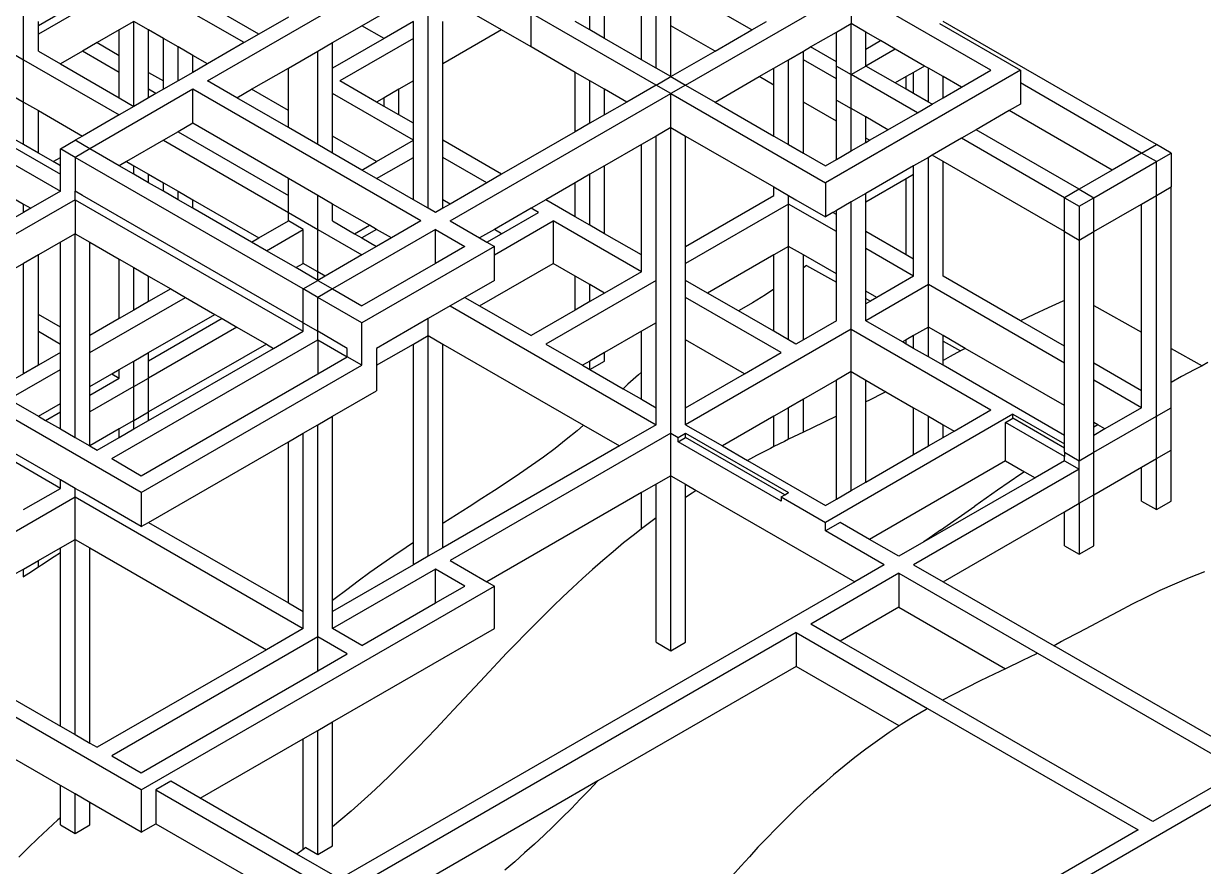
# Model space of a CAD drawing. Header units: metres. Extents: x 4 to 1339, y -252 to 72.
# Drawn here: x 263.54 to 274.88, y -242.41 to -234.3 of the extents above; entities that cross this region are included whole.
import ezdxf

# ---------------------------------------------------------------- set-up
doc = ezdxf.new("R2010")
doc.units = ezdxf.units.M
doc.header["$LTSCALE"] = 0.01
doc.header["$MEASUREMENT"] = 0

msp = doc.modelspace()

# ---------------------------------------------------------------- linework, layer by layer
for p, q in [((263.543, -234.647), (263.543, -231.707)), ((265.311, -234.851), (267.432, -233.626)), ((269.624, -234.728), (269.624, -233.83)), ((264.604, -233.871), (263.685, -234.402)), ((264.427, -233.891), (263.685, -234.32)), ((265.665, -234.483), (264.604, -233.871)), ((267.432, -236.076), (267.432, -233.953)), ((270.544, -234.361), (269.766, -233.912)), ((269.766, -234.32), (269.766, -233.912)), ((269.907, -234.892), (271.498, -233.973)), ((272.842, -234.749), (271.498, -233.973)), ((271.498, -233.973), (271.498, -234.3)), ((265.806, -234.402), (265.17, -234.034)), ((266.796, -234.32), (267.15, -234.116)), ((268.139, -234.361), (267.786, -234.157)), ((268.422, -234.524), (268.422, -234.198)), ((269.624, -234.892), (268.422, -234.198)), ((268.988, -234.361), (268.988, -234.198)), ((269.129, -234.443), (269.129, -234.116)), ((269.483, -234.647), (269.483, -234.157)), ((263.685, -234.32), (263.685, -234.279)), ((264.604, -234.279), (264.463, -234.361)), ((264.604, -235.096), (264.604, -234.279)), ((264.745, -234.361), (264.604, -234.279)), ((266.089, -234.238), (265.806, -234.402)), ((267.291, -234.279), (267.008, -234.443)), ((267.291, -234.443), (267.291, -234.279)), ((267.574, -234.688), (267.574, -234.279)), ((268.988, -234.361), (268.847, -234.279)), ((270.544, -234.361), (270.685, -234.279)), ((271.357, -234.381), (271.498, -234.3)), ((271.498, -234.79), (271.498, -234.3)), ((271.64, -234.381), (271.498, -234.3)), ((272.347, -234.3), (273.125, -234.749)), ((274.433, -235.463), (272.382, -234.279)), ((263.685, -234.402), (263.685, -234.32)), ((263.685, -234.565), (263.685, -234.402)), ((264.463, -234.361), (264.25, -234.483)), ((264.463, -234.606), (264.463, -234.361)), ((264.745, -234.769), (264.745, -234.361)), ((264.887, -234.443), (264.745, -234.361)), ((265.806, -234.402), (265.665, -234.483)), ((266.513, -234.483), (266.796, -234.32)), ((267.008, -234.443), (266.796, -234.32)), ((268.139, -234.361), (267.574, -234.688)), ((268.422, -234.524), (268.139, -234.361)), ((269.129, -234.443), (268.988, -234.361)), ((270.19, -234.565), (269.766, -234.32)), ((269.766, -234.81), (269.766, -234.32)), ((270.19, -234.565), (270.544, -234.361)), ((271.109, -234.524), (271.357, -234.381)), ((271.357, -234.667), (271.357, -234.381)), ((271.64, -234.545), (271.64, -234.381)), ((271.781, -234.463), (271.64, -234.381)), ((263.26, -234.483), (263.543, -234.647)), ((264.25, -234.483), (264.109, -234.565)), ((264.25, -234.483), (264.463, -234.606)), ((264.887, -234.851), (264.887, -234.443)), ((265.028, -234.524), (264.887, -234.443)), ((265.028, -234.851), (265.028, -234.524)), ((265.17, -234.606), (265.028, -234.524)), ((265.665, -234.483), (265.311, -234.688)), ((266.372, -234.565), (266.513, -234.483)), ((267.008, -234.443), (266.513, -234.728)), ((266.513, -234.728), (266.513, -234.483)), ((267.291, -234.443), (266.584, -234.851)), ((267.291, -234.851), (267.291, -234.443)), ((268.847, -234.769), (268.422, -234.524)), ((269.483, -234.647), (269.129, -234.443)), ((271.039, -234.565), (271.109, -234.524)), ((271.357, -234.667), (271.109, -234.524)), ((271.64, -234.545), (271.781, -234.463)), ((271.923, -234.545), (271.781, -234.463)), ((263.543, -234.647), (264.463, -235.177)), ((263.543, -235.055), (263.543, -234.647)), ((263.685, -234.565), (263.897, -234.688)), ((264.109, -234.565), (263.897, -234.688)), ((264.463, -234.769), (264.109, -234.565)), ((264.463, -234.769), (264.463, -234.606)), ((265.17, -234.769), (265.17, -234.606)), ((265.311, -234.688), (265.17, -234.606)), ((266.089, -234.728), (266.372, -234.565)), ((266.372, -235.463), (266.372, -234.565)), ((269.624, -234.728), (269.483, -234.647)), ((269.766, -234.81), (270.19, -234.565)), ((270.756, -234.728), (270.897, -234.647)), ((270.897, -234.647), (271.039, -234.565)), ((270.897, -235.463), (270.897, -234.647)), ((271.039, -234.647), (271.039, -234.565)), ((271.357, -234.83), (271.039, -234.647)), ((271.039, -235.055), (271.039, -234.647)), ((271.923, -234.545), (271.64, -234.708)), ((271.64, -234.708), (271.64, -234.545)), ((272.205, -234.708), (271.923, -234.545)), ((263.897, -234.688), (264.463, -235.014)), ((264.463, -235.014), (264.463, -234.769)), ((264.745, -234.769), (264.887, -234.851)), ((264.745, -234.932), (264.745, -234.769)), ((265.17, -234.769), (265.028, -234.851)), ((265.311, -234.688), (265.17, -234.769)), ((265.735, -234.932), (266.089, -234.728)), ((266.089, -235.137), (266.089, -234.728)), ((266.513, -234.973), (266.513, -234.728)), ((267.574, -235.422), (267.574, -234.688)), ((268.847, -235.341), (268.847, -234.769)), ((268.988, -234.851), (268.847, -234.769)), ((269.766, -234.81), (269.624, -234.728)), ((270.614, -234.81), (270.756, -234.728)), ((270.756, -234.892), (270.756, -234.728)), ((273.125, -234.749), (271.251, -235.831)), ((271.357, -234.708), (271.357, -234.667)), ((271.357, -234.708), (271.498, -234.79)), ((271.357, -234.83), (271.357, -234.708)), ((271.498, -234.79), (271.64, -234.708)), ((271.923, -234.871), (271.64, -234.708)), ((272.099, -234.769), (272.029, -234.81)), ((272.205, -234.708), (272.099, -234.769)), ((272.099, -234.973), (272.099, -234.769)), ((272.241, -234.728), (272.205, -234.708)), ((272.241, -235.055), (272.241, -234.728)), ((272.382, -234.81), (272.241, -234.728)), ((272.559, -234.912), (272.842, -234.749)), ((273.125, -234.749), (273.125, -234.871)), ((264.887, -234.932), (264.887, -234.851)), ((265.028, -234.851), (264.887, -234.932)), ((265.594, -235.014), (265.311, -234.851)), ((266.937, -235.055), (266.584, -234.851)), ((267.291, -234.851), (267.15, -234.932)), ((267.291, -235.259), (267.291, -234.851)), ((268.988, -235.259), (268.988, -234.851)), ((269.129, -234.932), (268.988, -234.851)), ((269.624, -234.892), (269.766, -234.81)), ((269.766, -234.81), (269.907, -234.892)), ((270.19, -235.055), (270.614, -234.81)), ((270.756, -234.892), (270.614, -234.81)), ((271.357, -235.035), (271.357, -234.83)), ((272.135, -235.157), (271.498, -234.79)), ((271.498, -235.116), (271.498, -234.79)), ((272.029, -234.81), (271.923, -234.871)), ((272.029, -234.932), (271.923, -234.871)), ((272.029, -234.932), (272.029, -234.81)), ((272.382, -235.014), (272.382, -234.81)), ((272.559, -234.912), (272.382, -234.81)), ((274.291, -235.545), (273.125, -234.871)), ((273.125, -234.871), (273.125, -235.075)), ((263.402, -234.973), (263.543, -235.055)), ((265.17, -234.932), (264.18, -235.504)), ((264.816, -234.973), (264.745, -234.932)), ((264.745, -235.014), (264.745, -234.932)), ((264.816, -234.973), (264.745, -235.014)), ((264.887, -234.932), (264.816, -234.973)), ((267.362, -236.198), (265.17, -234.932)), ((265.17, -235.259), (265.17, -234.932)), ((265.594, -235.014), (265.735, -234.932)), ((266.089, -235.137), (265.735, -234.932)), ((267.291, -235.422), (266.513, -234.973)), ((266.513, -235.382), (266.513, -234.973)), ((267.15, -234.932), (267.008, -235.014)), ((267.15, -235.177), (267.15, -234.932)), ((267.645, -236.198), (269.766, -234.973)), ((269.129, -235.177), (269.129, -234.932)), ((269.342, -235.055), (269.129, -234.932)), ((269.624, -234.892), (269.342, -235.055)), ((269.766, -234.973), (269.624, -234.892)), ((269.907, -234.892), (269.766, -234.973)), ((269.766, -235.3), (269.766, -234.973)), ((269.766, -234.973), (271.251, -235.831)), ((269.907, -234.892), (270.19, -235.055)), ((270.756, -235.382), (270.756, -234.892)), ((272.099, -234.973), (272.029, -234.932)), ((272.241, -235.055), (272.099, -234.973)), ((272.382, -235.014), (272.559, -234.912)), ((263.543, -235.463), (263.543, -235.055)), ((263.543, -235.055), (263.685, -235.137)), ((264.463, -235.014), (264.604, -235.096)), ((264.604, -235.096), (264.463, -235.177)), ((264.745, -235.014), (264.604, -235.096)), ((266.089, -235.3), (265.594, -235.014)), ((267.008, -235.014), (266.937, -235.055)), ((267.008, -235.096), (266.937, -235.055)), ((267.008, -235.096), (267.008, -235.014)), ((267.15, -235.177), (267.008, -235.096)), ((269.342, -235.055), (269.129, -235.177)), ((270.19, -235.055), (270.756, -235.382)), ((271.357, -235.239), (271.039, -235.055)), ((271.039, -235.545), (271.039, -235.055)), ((271.357, -235.035), (271.498, -235.116)), ((271.357, -235.239), (271.357, -235.035)), ((272.135, -235.157), (272.276, -235.075)), ((272.276, -235.075), (272.241, -235.055)), ((272.276, -235.075), (272.382, -235.014)), ((273.125, -235.075), (273.019, -235.137)), ((263.685, -235.545), (263.685, -235.137)), ((263.685, -235.137), (264.109, -235.382)), ((264.463, -235.177), (264.109, -235.382)), ((266.089, -235.3), (266.089, -235.137)), ((267.291, -235.259), (267.15, -235.177)), ((269.129, -235.177), (268.988, -235.259)), ((271.64, -235.198), (271.498, -235.116)), ((271.498, -235.524), (271.498, -235.116)), ((271.64, -235.402), (271.64, -235.198)), ((271.852, -235.32), (271.64, -235.198)), ((271.852, -235.32), (272.135, -235.157)), ((273.019, -235.137), (272.7, -235.32)), ((274.008, -235.708), (273.019, -235.137)), ((263.119, -235.3), (263.897, -235.749)), ((263.543, -235.463), (263.26, -235.3)), ((265.17, -235.259), (265.028, -235.341)), ((266.089, -235.79), (265.17, -235.259)), ((266.372, -235.463), (266.089, -235.3)), ((267.291, -235.422), (267.291, -235.259)), ((268.988, -235.259), (268.847, -235.341)), ((269.766, -235.3), (269.624, -235.382)), ((269.766, -235.3), (269.907, -235.382)), ((269.766, -238.239), (269.766, -235.3)), ((271.357, -235.606), (271.357, -235.239)), ((271.675, -235.422), (271.852, -235.32)), ((272.7, -235.32), (272.559, -235.402)), ((273.69, -235.892), (272.7, -235.32)), ((262.978, -235.382), (263.897, -235.912)), ((263.897, -235.504), (264.038, -235.422)), ((264.109, -235.382), (264.038, -235.422)), ((264.18, -235.504), (264.038, -235.422)), ((264.887, -235.422), (264.533, -235.626)), ((265.028, -235.341), (264.887, -235.422)), ((264.887, -235.422), (266.089, -236.116)), ((265.028, -235.341), (266.089, -235.953)), ((266.937, -235.626), (266.513, -235.382)), ((266.513, -235.545), (266.513, -235.382)), ((266.937, -235.626), (267.291, -235.422)), ((267.291, -235.586), (267.291, -235.422)), ((268.139, -235.749), (267.574, -235.422)), ((267.574, -235.586), (267.574, -235.422)), ((268.847, -235.341), (268.139, -235.749)), ((269.624, -235.382), (269.483, -235.463)), ((269.624, -236.77), (269.624, -235.382)), ((269.907, -235.382), (270.756, -235.871)), ((269.907, -236.443), (269.907, -235.382)), ((270.756, -235.382), (270.897, -235.463)), ((271.498, -235.524), (271.64, -235.443)), ((271.675, -235.422), (271.64, -235.402)), ((271.64, -235.443), (271.64, -235.402)), ((271.64, -235.443), (271.675, -235.422)), ((272.559, -235.402), (272.276, -235.565)), ((273.549, -235.974), (272.559, -235.402)), ((263.685, -235.545), (263.543, -235.463)), ((263.826, -235.626), (263.685, -235.545)), ((264.038, -235.586), (263.897, -235.504)), ((263.897, -235.586), (263.897, -235.504)), ((264.18, -235.504), (264.038, -235.586)), ((264.463, -235.667), (264.18, -235.504)), ((266.513, -235.545), (266.372, -235.463)), ((266.796, -235.708), (266.513, -235.545)), ((269.483, -235.463), (269.129, -235.667)), ((269.483, -236.525), (269.483, -235.463)), ((270.897, -235.463), (271.039, -235.545)), ((271.039, -235.545), (271.251, -235.667)), ((271.357, -235.606), (271.498, -235.524)), ((274.291, -235.545), (274.008, -235.708)), ((274.291, -235.545), (274.433, -235.463)), ((274.433, -235.626), (274.291, -235.545)), ((274.574, -235.545), (274.433, -235.463)), ((274.433, -235.626), (274.574, -235.545)), ((274.574, -235.545), (274.574, -235.871)), ((263.826, -235.626), (263.897, -235.586)), ((263.897, -235.667), (263.826, -235.626)), ((263.897, -235.667), (263.897, -235.586)), ((263.897, -235.749), (263.897, -235.667)), ((264.038, -235.586), (264.038, -235.912)), ((266.23, -236.851), (264.038, -235.586)), ((264.533, -235.626), (264.463, -235.667)), ((264.604, -235.749), (264.463, -235.667)), ((264.533, -235.626), (264.604, -235.667)), ((264.604, -235.749), (264.604, -235.667)), ((264.604, -235.667), (264.745, -235.749)), ((266.796, -235.708), (266.937, -235.626)), ((266.937, -235.79), (267.291, -235.586)), ((267.291, -235.994), (267.291, -235.586)), ((267.998, -235.831), (267.574, -235.586)), ((267.574, -235.994), (267.574, -235.586)), ((269.129, -235.667), (268.988, -235.749)), ((269.129, -236.321), (269.129, -235.667)), ((271.251, -235.667), (271.357, -235.606)), ((272.099, -235.667), (271.64, -235.933)), ((272.241, -235.586), (272.099, -235.667)), ((272.099, -235.749), (272.099, -235.667)), ((272.276, -235.565), (272.241, -235.586)), ((272.241, -236.81), (272.241, -235.586)), ((272.382, -235.626), (272.276, -235.565)), ((272.382, -236.729), (272.382, -235.626)), ((273.549, -236.3), (272.382, -235.626)), ((273.832, -235.974), (274.433, -235.626)), ((274.433, -235.953), (274.433, -235.626)), ((263.897, -235.912), (263.897, -235.749)), ((264.745, -235.831), (264.604, -235.749)), ((264.745, -235.831), (264.745, -235.749)), ((264.745, -235.749), (264.887, -235.831)), ((266.372, -235.953), (266.089, -235.79)), ((266.089, -235.953), (266.089, -235.79)), ((266.937, -235.79), (266.796, -235.708)), ((267.291, -235.994), (266.937, -235.79)), ((268.139, -235.749), (267.998, -235.831)), ((268.988, -235.749), (268.847, -235.831)), ((268.988, -236.239), (268.988, -235.749)), ((271.64, -236.014), (272.029, -235.79)), ((272.029, -235.79), (272.099, -235.749)), ((272.029, -236.525), (272.029, -235.79)), ((272.099, -236.565), (272.099, -235.749)), ((274.008, -235.708), (273.69, -235.892)), ((263.26, -235.871), (263.543, -236.035)), ((264.887, -235.912), (264.745, -235.831)), ((264.887, -235.912), (264.887, -235.831)), ((264.887, -235.831), (265.028, -235.912)), ((267.998, -235.831), (267.645, -236.035)), ((268.847, -235.831), (268.564, -235.994)), ((268.847, -236.157), (268.847, -235.831)), ((270.756, -235.953), (270.756, -235.871)), ((270.756, -235.871), (270.897, -235.953)), ((271.251, -235.831), (271.251, -236.157)), ((273.69, -235.892), (273.549, -235.974)), ((273.69, -235.892), (273.832, -235.974)), ((274.433, -235.953), (274.574, -235.871)), ((274.574, -237.424), (274.574, -235.871)), ((264.038, -235.994), (262.058, -237.137)), ((263.897, -235.912), (263.614, -236.076)), ((264.109, -235.953), (264.038, -235.912)), ((264.038, -235.994), (264.038, -235.912)), ((264.038, -235.994), (264.038, -236.321)), ((264.038, -235.994), (266.23, -237.259)), ((266.23, -237.178), (264.109, -235.953)), ((265.028, -235.994), (264.887, -235.912)), ((265.028, -235.994), (265.028, -235.912)), ((265.028, -235.912), (265.17, -235.994)), ((265.17, -236.076), (265.028, -235.994)), ((265.17, -236.076), (265.17, -235.994)), ((265.17, -235.994), (265.806, -236.361)), ((266.089, -236.116), (266.089, -235.953)), ((266.372, -236.28), (266.372, -235.953)), ((266.513, -236.035), (266.372, -235.953)), ((267.432, -236.076), (267.291, -235.994)), ((267.645, -236.035), (267.574, -235.994)), ((267.574, -236.076), (267.574, -235.994)), ((268.564, -235.994), (268.422, -236.076)), ((268.847, -236.157), (268.564, -235.994)), ((269.907, -236.443), (270.756, -235.953)), ((270.897, -236.035), (270.897, -235.953)), ((270.897, -235.953), (270.968, -235.994)), ((270.968, -235.994), (271.251, -236.157)), ((271.498, -236.014), (271.357, -236.096)), ((271.64, -235.933), (271.498, -236.014)), ((271.498, -237.239), (271.498, -236.014)), ((271.64, -236.014), (271.64, -235.933)), ((271.64, -236.3), (271.64, -236.014)), ((273.549, -235.974), (273.69, -236.055)), ((273.549, -236.3), (273.549, -235.974)), ((273.69, -236.055), (273.832, -235.974)), ((273.832, -236.3), (273.832, -235.974)), ((274.291, -236.035), (274.433, -235.953)), ((274.433, -238.076), (274.433, -235.953)), ((263.543, -236.116), (263.26, -236.28)), ((263.543, -236.116), (263.543, -236.035)), ((263.543, -236.035), (263.614, -236.076)), ((263.614, -236.076), (263.543, -236.116)), ((265.735, -236.402), (265.17, -236.076)), ((266.089, -236.198), (266.089, -236.116)), ((266.089, -236.116), (266.372, -236.28)), ((266.513, -236.198), (266.513, -236.035)), ((266.867, -236.239), (266.513, -236.035)), ((267.503, -236.116), (267.432, -236.076)), ((267.574, -236.076), (267.503, -236.116)), ((267.645, -236.035), (267.574, -236.076)), ((268.422, -236.076), (268.069, -236.28)), ((268.139, -236.321), (268.493, -236.116)), ((268.493, -236.116), (268.422, -236.076)), ((270.897, -236.035), (269.907, -236.606)), ((270.897, -236.443), (270.897, -236.035)), ((271.357, -236.3), (270.897, -236.035)), ((271.321, -236.116), (271.251, -236.157)), ((271.357, -236.096), (271.321, -236.116)), ((271.357, -236.137), (271.321, -236.116)), ((271.357, -236.137), (271.357, -236.096)), ((273.69, -236.055), (273.69, -236.382)), ((273.832, -236.3), (274.291, -236.035)), ((274.291, -237.267), (274.291, -236.035)), ((265.806, -236.361), (266.089, -236.198)), ((266.23, -236.28), (266.089, -236.198)), ((266.513, -236.198), (266.725, -236.321)), ((266.725, -236.321), (266.867, -236.239)), ((266.937, -236.28), (266.867, -236.239)), ((267.362, -236.198), (267.079, -236.361)), ((267.645, -236.198), (267.927, -236.361)), ((268.069, -236.525), (268.634, -236.198)), ((268.634, -236.198), (268.634, -236.606)), ((269.483, -236.688), (268.634, -236.198)), ((268.988, -236.239), (268.847, -236.157)), ((269.129, -236.321), (268.988, -236.239)), ((271.357, -236.3), (271.357, -236.137)), ((264.038, -236.321), (263.897, -236.402)), ((264.038, -236.321), (264.18, -236.402)), ((264.038, -238.28), (264.038, -236.321)), ((265.877, -236.484), (266.23, -236.28)), ((266.23, -236.606), (266.23, -236.28)), ((266.372, -236.688), (266.372, -236.28)), ((266.372, -236.28), (266.796, -236.525)), ((267.503, -236.28), (266.513, -236.851)), ((266.725, -236.321), (266.796, -236.361)), ((266.937, -236.28), (266.796, -236.361)), ((267.079, -236.361), (266.937, -236.28)), ((267.503, -236.28), (267.786, -236.443)), ((267.503, -236.606), (267.503, -236.28)), ((268.069, -236.28), (267.927, -236.361)), ((267.998, -236.402), (268.139, -236.321)), ((268.139, -236.321), (268.069, -236.28)), ((269.483, -236.525), (269.129, -236.321)), ((271.357, -236.708), (271.357, -236.3)), ((272.029, -236.525), (271.64, -236.3)), ((271.64, -236.463), (271.64, -236.3)), ((273.549, -236.3), (273.69, -236.382)), ((273.549, -236.962), (273.549, -236.3)), ((273.69, -236.382), (273.832, -236.3)), ((273.832, -237.012), (273.832, -236.3)), ((263.897, -236.402), (263.685, -236.525)), ((263.897, -237.219), (263.897, -236.402)), ((264.18, -236.402), (264.463, -236.565)), ((264.18, -237.3), (264.18, -236.402)), ((265.735, -236.402), (265.806, -236.361)), ((265.877, -236.484), (265.735, -236.402)), ((266.796, -236.361), (266.937, -236.443)), ((268.069, -236.443), (266.796, -237.178)), ((266.937, -236.443), (266.796, -236.525)), ((267.079, -236.361), (266.937, -236.443)), ((267.786, -236.443), (267.503, -236.606)), ((267.927, -236.361), (267.998, -236.402)), ((267.998, -236.402), (268.069, -236.443)), ((268.069, -236.525), (268.069, -236.443)), ((269.907, -236.606), (269.907, -236.443)), ((270.897, -236.443), (270.756, -236.525)), ((271.039, -236.525), (270.897, -236.443)), ((270.897, -237.341), (270.897, -236.443)), ((272.099, -236.729), (271.64, -236.463)), ((271.64, -236.872), (271.64, -236.463)), ((273.69, -236.382), (273.69, -238.505)), ((263.685, -236.525), (263.543, -236.606)), ((263.685, -237.096), (263.685, -236.525)), ((264.463, -237.137), (264.463, -236.565)), ((264.463, -236.565), (264.604, -236.647)), ((266.16, -236.647), (265.877, -236.484)), ((266.796, -236.525), (266.442, -236.729)), ((268.069, -236.77), (268.069, -236.525)), ((269.483, -236.688), (269.483, -236.525)), ((270.756, -236.525), (270.119, -236.892)), ((270.756, -236.854), (270.756, -236.525)), ((271.039, -236.65), (271.039, -236.525)), ((271.357, -236.708), (271.039, -236.525)), ((272.099, -236.565), (272.029, -236.525)), ((272.099, -236.729), (272.099, -236.565)), ((264.675, -238.811), (260.856, -236.606)), ((263.543, -236.606), (263.26, -236.77)), ((263.543, -237.668), (263.543, -236.606)), ((264.604, -237.055), (264.604, -236.647)), ((264.604, -236.647), (264.745, -236.729)), ((266.16, -236.647), (266.23, -236.606)), ((266.372, -236.77), (266.16, -236.647)), ((266.372, -236.688), (266.23, -236.606)), ((266.442, -236.729), (266.372, -236.688)), ((266.372, -236.77), (266.372, -236.688)), ((267.503, -236.606), (266.796, -237.015)), ((267.927, -237.015), (268.634, -236.606)), ((268.847, -236.729), (268.634, -236.606)), ((269.483, -236.688), (269.129, -236.892)), ((269.907, -236.77), (269.907, -236.606)), ((271.069, -236.627), (271.039, -236.65)), ((271.039, -237.341), (271.039, -236.65)), ((271.069, -236.627), (271.357, -236.787)), ((264.745, -236.974), (264.745, -236.729)), ((264.745, -236.729), (264.958, -236.851)), ((266.23, -236.851), (266.372, -236.77)), ((266.442, -236.729), (266.372, -236.77)), ((266.372, -236.77), (266.513, -236.851)), ((268.069, -236.77), (267.786, -236.933)), ((269.624, -236.77), (268.564, -237.382)), ((268.847, -237.055), (268.847, -236.729)), ((268.988, -236.81), (268.847, -236.729)), ((268.988, -236.974), (268.988, -236.81)), ((269.129, -236.892), (268.988, -236.81)), ((269.624, -237.178), (269.624, -236.77)), ((270.119, -236.892), (269.907, -236.77)), ((269.907, -236.933), (269.907, -236.77)), ((271.357, -236.787), (271.357, -236.708)), ((271.357, -237.157), (271.357, -236.787)), ((272.241, -236.81), (271.64, -237.157)), ((272.099, -236.729), (271.746, -236.933)), ((272.241, -237.219), (272.241, -236.81)), ((273.549, -237.566), (272.241, -236.81)), ((273.126, -237.158), (272.382, -236.729)), ((264.958, -236.851), (264.745, -236.974)), ((264.958, -236.851), (265.099, -236.933)), ((266.372, -236.933), (266.23, -236.851)), ((266.23, -237.178), (266.23, -236.851)), ((266.513, -236.851), (266.372, -236.933)), ((266.513, -236.851), (266.796, -237.015)), ((269.129, -236.892), (268.988, -236.974)), ((270.415, -237.063), (270.119, -236.892)), ((270.674, -236.908), (270.55, -236.985)), ((270.756, -236.854), (270.674, -236.908)), ((270.756, -237.259), (270.756, -236.854)), ((271.746, -236.933), (271.64, -236.872)), ((271.64, -236.943), (271.64, -236.872)), ((264.18, -237.464), (265.099, -236.933)), ((264.745, -236.974), (264.604, -237.055)), ((265.099, -236.933), (265.382, -237.096)), ((266.796, -237.178), (266.372, -236.933)), ((266.372, -237.259), (266.372, -236.933)), ((267.645, -237.015), (267.432, -237.137)), ((267.786, -236.933), (267.645, -237.015)), ((267.645, -237.015), (269.624, -238.158)), ((267.786, -236.933), (267.927, -237.015)), ((267.927, -237.015), (268.422, -237.3)), ((268.988, -236.974), (268.847, -237.055)), ((270.826, -237.464), (269.907, -236.933)), ((269.907, -237.341), (269.907, -236.933)), ((270.55, -236.985), (270.422, -237.059)), ((271.64, -236.943), (271.684, -236.968)), ((271.64, -236.994), (271.64, -236.943)), ((271.684, -236.968), (271.64, -236.994)), ((271.64, -237.157), (271.64, -236.994)), ((271.746, -236.933), (271.684, -236.968)), ((273.394, -237.033), (273.255, -237.097)), ((273.533, -236.969), (273.394, -237.033)), ((273.549, -236.962), (273.533, -236.969)), ((273.549, -237.402), (273.549, -236.962)), ((273.832, -237.012), (274.291, -237.267)), ((273.832, -237.566), (273.832, -237.012)), ((263.897, -237.219), (263.685, -237.096)), ((263.685, -237.259), (263.685, -237.096)), ((264.463, -237.137), (264.18, -237.3)), ((264.604, -237.055), (264.463, -237.137)), ((264.745, -237.464), (265.382, -237.096)), ((265.452, -237.137), (264.745, -237.545)), ((265.382, -237.096), (265.452, -237.137)), ((265.452, -237.137), (265.594, -237.219)), ((267.432, -237.137), (266.937, -237.423)), ((267.432, -237.3), (267.432, -237.137)), ((268.847, -237.055), (268.422, -237.3)), ((270.422, -237.059), (270.415, -237.063)), ((270.756, -237.259), (270.415, -237.063)), ((273.255, -237.097), (273.126, -237.158)), ((263.685, -237.259), (263.897, -237.382)), ((263.685, -237.586), (263.685, -237.259)), ((263.897, -237.382), (263.897, -237.219)), ((265.594, -237.219), (264.745, -237.709)), ((265.594, -237.219), (265.877, -237.382)), ((265.947, -237.423), (266.23, -237.259)), ((266.23, -237.178), (266.372, -237.259)), ((266.23, -237.259), (266.23, -237.178)), ((266.372, -237.341), (266.372, -237.259)), ((266.442, -237.3), (266.372, -237.259)), ((266.796, -237.586), (266.796, -237.178)), ((269.483, -237.259), (269.129, -237.464)), ((269.624, -237.178), (269.483, -237.259)), ((269.483, -237.653), (269.483, -237.259)), ((269.624, -237.994), (269.624, -237.178)), ((271.498, -237.239), (269.907, -238.158)), ((270.897, -237.341), (270.756, -237.259)), ((271.357, -237.157), (271.039, -237.341)), ((271.498, -237.647), (271.498, -237.239)), ((271.498, -237.239), (272.842, -238.015)), ((271.993, -237.362), (271.64, -237.157)), ((272.241, -237.219), (272.099, -237.3)), ((272.241, -237.504), (272.241, -237.219)), ((272.382, -237.3), (272.241, -237.219)), ((273.549, -237.402), (273.126, -237.158)), ((264.18, -237.464), (264.18, -237.3)), ((264.392, -238.484), (266.372, -237.341)), ((266.372, -237.341), (266.372, -237.668)), ((266.372, -237.341), (266.655, -237.504)), ((266.655, -237.423), (266.442, -237.3)), ((267.291, -237.382), (267.432, -237.3)), ((267.432, -239.423), (267.432, -237.3)), ((267.432, -237.3), (267.574, -237.382)), ((270.473, -237.668), (269.907, -237.341)), ((269.907, -237.994), (269.907, -237.341)), ((270.968, -237.382), (270.897, -237.341)), ((271.039, -237.341), (270.968, -237.382)), ((272.029, -237.341), (271.993, -237.362)), ((272.029, -237.382), (271.993, -237.362)), ((272.099, -237.3), (272.029, -237.341)), ((272.029, -237.382), (272.029, -237.341)), ((272.099, -237.423), (272.099, -237.3)), ((272.382, -237.355), (272.382, -237.3)), ((272.596, -237.424), (272.382, -237.3)), ((272.382, -237.355), (272.55, -237.448)), ((272.382, -237.54), (272.382, -237.355)), ((274.291, -237.831), (274.291, -237.267)), ((263.897, -237.464), (263.685, -237.586)), ((263.897, -237.464), (263.897, -237.382)), ((263.897, -237.627), (263.897, -237.464)), ((264.18, -237.79), (264.18, -237.464)), ((264.604, -237.545), (264.745, -237.464)), ((265.877, -237.382), (264.745, -238.035)), ((264.745, -238.117), (265.947, -237.423)), ((264.745, -237.545), (264.745, -237.464)), ((265.877, -237.382), (265.947, -237.423)), ((266.655, -237.504), (266.655, -237.423)), ((266.937, -237.586), (267.291, -237.382)), ((266.937, -237.423), (266.937, -237.586)), ((267.291, -239.29), (267.291, -237.382)), ((267.574, -239.107), (267.574, -237.382)), ((267.574, -237.382), (268.925, -238.162)), ((268.564, -237.382), (268.917, -237.586)), ((269.129, -237.464), (268.988, -237.545)), ((269.129, -237.545), (269.129, -237.464)), ((270.473, -237.668), (270.826, -237.464)), ((272.099, -237.423), (272.029, -237.382)), ((272.241, -237.504), (272.099, -237.423)), ((272.55, -237.448), (272.452, -237.501)), ((272.581, -237.431), (272.55, -237.448)), ((272.596, -237.424), (272.581, -237.431)), ((273.549, -237.974), (272.596, -237.424)), ((273.549, -237.566), (273.549, -237.402)), ((274.574, -237.424), (274.874, -237.59)), ((274.574, -237.75), (274.574, -237.424)), ((263.685, -237.586), (263.543, -237.668)), ((264.463, -237.627), (264.604, -237.545)), ((264.604, -237.79), (264.604, -237.545)), ((264.675, -238.811), (266.796, -237.586)), ((264.745, -237.709), (264.745, -237.545)), ((266.372, -237.668), (266.655, -237.504)), ((266.796, -237.586), (266.655, -237.504)), ((266.937, -237.586), (266.937, -237.831)), ((268.988, -237.545), (268.917, -237.586)), ((268.917, -237.586), (268.988, -237.627)), ((268.988, -237.627), (269.129, -237.545)), ((268.988, -237.627), (268.988, -237.545)), ((272.382, -237.586), (272.241, -237.504)), ((272.452, -237.501), (272.382, -237.54)), ((272.382, -237.586), (272.382, -237.54)), ((273.549, -238.26), (272.382, -237.586)), ((273.549, -237.974), (273.549, -237.566)), ((274.291, -237.831), (273.832, -237.566)), ((273.832, -237.729), (273.832, -237.566)), ((274.874, -237.59), (274.802, -237.627)), ((274.929, -237.56), (274.874, -237.59)), ((263.543, -237.668), (263.26, -237.831)), ((263.402, -237.913), (263.897, -237.627)), ((263.897, -237.954), (263.897, -237.627)), ((264.18, -237.79), (264.392, -237.668)), ((264.18, -237.872), (264.463, -237.709)), ((264.392, -237.668), (264.463, -237.627)), ((264.392, -237.668), (264.463, -237.709)), ((264.463, -237.709), (264.463, -237.627)), ((264.604, -237.79), (264.745, -237.709)), ((264.675, -238.648), (266.372, -237.668)), ((264.745, -238.035), (264.745, -237.709)), ((268.988, -237.627), (269.307, -237.811)), ((269.453, -237.679), (269.353, -237.768)), ((269.483, -237.653), (269.453, -237.679)), ((269.483, -237.913), (269.483, -237.653)), ((269.907, -237.994), (270.473, -237.668)), ((271.498, -237.647), (271.357, -237.729)), ((271.498, -238.79), (271.498, -237.647)), ((271.498, -237.647), (271.64, -237.729)), ((274.675, -237.695), (274.574, -237.75)), ((274.802, -237.627), (274.675, -237.695)), ((264.604, -237.79), (264.18, -238.035)), ((264.18, -237.872), (264.18, -237.79)), ((264.604, -238.117), (264.604, -237.79)), ((266.513, -238.076), (266.937, -237.831)), ((269.353, -237.768), (269.307, -237.811)), ((269.307, -237.811), (269.483, -237.913)), ((271.357, -237.729), (271.039, -237.913)), ((271.357, -238.076), (271.357, -237.729)), ((271.64, -237.938), (271.64, -237.729)), ((271.64, -237.729), (271.833, -237.841)), ((274.291, -237.994), (273.832, -237.729)), ((273.832, -238.137), (273.832, -237.729)), ((274.291, -237.994), (274.291, -237.831)), ((274.574, -237.994), (274.574, -237.75)), ((263.402, -237.913), (263.685, -238.076)), ((264.18, -238.035), (264.18, -237.872)), ((269.483, -237.913), (269.624, -237.994)), ((271.039, -237.913), (270.897, -237.994)), ((271.039, -238.229), (271.039, -237.913)), ((271.674, -237.921), (271.64, -237.938)), ((271.64, -238.709), (271.64, -237.938)), ((271.808, -237.854), (271.674, -237.921)), ((271.833, -237.841), (271.808, -237.854)), ((271.833, -237.841), (272.099, -237.994)), ((263.685, -238.076), (263.897, -237.954)), ((263.755, -238.117), (263.897, -238.035)), ((263.897, -238.035), (263.897, -237.954)), ((263.897, -238.198), (263.897, -238.035)), ((264.18, -238.362), (264.18, -238.035)), ((264.604, -238.117), (264.745, -238.035)), ((264.745, -238.117), (264.745, -238.035)), ((269.624, -238.158), (269.624, -237.994)), ((269.907, -238.158), (269.907, -237.994)), ((270.897, -237.994), (270.756, -238.076)), ((270.897, -238.298), (270.897, -237.994)), ((273.054, -238.056), (271.251, -239.097)), ((272.099, -238.443), (272.099, -237.994)), ((272.099, -237.994), (272.241, -238.076)), ((272.488, -238.219), (272.842, -238.015)), ((273.054, -238.096), (273.054, -238.056)), ((273.054, -238.056), (273.549, -238.341)), ((273.549, -238.26), (273.549, -237.974)), ((274.291, -237.994), (273.938, -238.198)), ((274.433, -238.076), (274.574, -237.994)), ((274.574, -238.403), (274.574, -237.994)), ((263.685, -238.076), (263.755, -238.117)), ((263.755, -238.117), (263.897, -238.198)), ((264.604, -238.117), (264.463, -238.198)), ((264.604, -238.198), (264.604, -238.117)), ((264.604, -238.198), (264.745, -238.117)), ((266.23, -238.239), (266.372, -238.158)), ((266.372, -238.158), (266.513, -238.076)), ((266.372, -240.199), (266.372, -238.158)), ((266.513, -239.849), (266.513, -238.076)), ((268.925, -238.162), (268.864, -238.215)), ((268.925, -238.162), (269.271, -238.362)), ((269.624, -238.158), (269.271, -238.362)), ((269.907, -238.158), (270.261, -238.362)), ((270.756, -238.076), (270.261, -238.362)), ((270.756, -238.368), (270.756, -238.076)), ((271.357, -238.076), (271.128, -238.186)), ((271.357, -238.872), (271.357, -238.076)), ((272.241, -238.362), (272.241, -238.076)), ((272.241, -238.076), (272.382, -238.158)), ((272.382, -238.28), (272.382, -238.158)), ((272.382, -238.158), (272.488, -238.219)), ((272.983, -238.137), (273.054, -238.096)), ((272.983, -238.505), (272.983, -238.137)), ((273.549, -238.464), (272.983, -238.137)), ((273.549, -238.382), (273.054, -238.096)), ((273.832, -238.423), (274.433, -238.076)), ((273.869, -238.159), (273.832, -238.137)), ((273.832, -238.181), (273.832, -238.137)), ((273.869, -238.159), (273.832, -238.181)), ((273.938, -238.198), (273.869, -238.159)), ((274.433, -238.484), (274.433, -238.076)), ((263.897, -238.77), (262.978, -238.239)), ((263.897, -238.688), (263.048, -238.198)), ((263.897, -238.198), (264.038, -238.28)), ((264.038, -238.28), (264.18, -238.362)), ((264.463, -238.198), (264.18, -238.362)), ((264.25, -238.403), (264.463, -238.28)), ((264.463, -238.28), (264.463, -238.198)), ((264.463, -238.28), (264.604, -238.198)), ((266.089, -238.321), (266.23, -238.239)), ((266.23, -239.954), (266.23, -238.239)), ((269.766, -238.239), (267.645, -239.464)), ((268.864, -238.215), (268.76, -238.301)), ((269.766, -238.648), (269.766, -238.239)), ((269.766, -238.239), (269.837, -238.28)), ((269.837, -238.28), (269.907, -238.239)), ((269.837, -238.321), (269.837, -238.28)), ((269.837, -238.321), (269.907, -238.28)), ((269.907, -238.239), (270.897, -238.811)), ((269.907, -238.28), (269.907, -238.239)), ((270.862, -238.831), (269.907, -238.28)), ((270.992, -238.251), (270.897, -238.298)), ((271.039, -238.229), (270.992, -238.251)), ((271.128, -238.186), (271.039, -238.229)), ((272.241, -238.362), (272.382, -238.28)), ((272.382, -238.28), (272.488, -238.219)), ((273.549, -238.341), (273.549, -238.26)), ((273.832, -238.26), (273.832, -238.181)), ((273.938, -238.198), (273.832, -238.26)), ((273.832, -238.423), (273.832, -238.26)), ((264.18, -238.362), (264.25, -238.403)), ((264.745, -239.097), (266.089, -238.321)), ((266.089, -239.872), (266.089, -238.321)), ((269.271, -238.362), (267.574, -239.342)), ((268.652, -238.386), (268.54, -238.469)), ((268.76, -238.301), (268.652, -238.386)), ((270.826, -238.892), (269.837, -238.321)), ((270.261, -238.362), (270.501, -238.501)), ((270.723, -238.385), (270.59, -238.453)), ((270.756, -238.368), (270.723, -238.385)), ((270.857, -238.318), (270.756, -238.368)), ((270.897, -238.298), (270.857, -238.318)), ((272.099, -238.443), (272.241, -238.362)), ((273.549, -238.382), (273.549, -238.341)), ((273.549, -238.423), (273.549, -238.382)), ((264.392, -238.484), (264.675, -238.648)), ((268.54, -238.469), (268.426, -238.55)), ((270.59, -238.453), (270.501, -238.501)), ((270.501, -238.501), (271.251, -238.933)), ((271.64, -238.709), (272.099, -238.443)), ((272.983, -238.505), (271.675, -239.26)), ((272.983, -238.505), (273.165, -238.61)), ((273.549, -238.505), (273.266, -238.668)), ((273.549, -238.423), (273.549, -238.464)), ((273.549, -238.423), (273.69, -238.505)), ((273.549, -238.505), (273.549, -238.464)), ((273.549, -238.505), (273.69, -238.586)), ((273.69, -238.505), (273.832, -238.423)), ((273.69, -238.586), (273.69, -238.505)), ((273.832, -238.831), (273.832, -238.423)), ((274.291, -238.566), (274.433, -238.484)), ((274.433, -238.484), (274.574, -238.403)), ((274.433, -238.974), (274.433, -238.484)), ((274.574, -238.892), (274.574, -238.403)), ((268.426, -238.55), (268.309, -238.631)), ((273.69, -238.586), (272.099, -239.505)), ((273.165, -238.61), (273.129, -238.634)), ((273.165, -238.61), (273.266, -238.668)), ((273.69, -238.913), (273.69, -238.586)), ((273.832, -238.831), (274.291, -238.566)), ((274.291, -238.892), (274.291, -238.566)), ((263.897, -238.77), (263.897, -238.688)), ((264.038, -238.77), (263.897, -238.688)), ((268.191, -238.711), (268.07, -238.789)), ((268.309, -238.631), (268.191, -238.711)), ((269.624, -238.729), (269.483, -238.811)), ((269.766, -238.648), (269.624, -238.729)), ((269.624, -239.054), (269.624, -238.729)), ((269.766, -240.331), (269.766, -238.648)), ((269.766, -238.648), (269.907, -238.729)), ((269.907, -238.856), (269.907, -238.729)), ((269.907, -238.729), (270.01, -238.789)), ((271.498, -238.79), (271.64, -238.709)), ((273.266, -238.668), (272.198, -239.285)), ((273.017, -238.71), (272.906, -238.786)), ((273.129, -238.634), (273.017, -238.71)), ((262.058, -239.995), (264.038, -238.852)), ((263.543, -238.974), (263.897, -238.77)), ((264.109, -238.811), (264.038, -238.77)), ((264.038, -238.852), (264.038, -238.77)), ((264.038, -239.26), (264.038, -238.852)), ((264.038, -238.852), (266.23, -240.117)), ((264.675, -239.137), (264.109, -238.811)), ((264.675, -238.811), (264.675, -239.137)), ((268.07, -238.789), (267.949, -238.868)), ((269.483, -238.811), (267.998, -239.668)), ((269.483, -239.16), (269.483, -238.811)), ((269.969, -238.815), (269.907, -238.856)), ((270.01, -238.789), (269.969, -238.815)), ((270.01, -238.789), (271.534, -239.668)), ((270.826, -238.852), (270.862, -238.831)), ((270.826, -238.852), (271.251, -239.097)), ((270.826, -238.852), (270.826, -238.892)), ((270.862, -238.831), (270.897, -238.811)), ((271.357, -238.872), (271.498, -238.79)), ((272.906, -238.786), (272.796, -238.863)), ((273.69, -238.913), (273.832, -238.831)), ((273.832, -239.321), (273.832, -238.831)), ((267.827, -238.946), (267.582, -239.101)), ((267.949, -238.868), (267.827, -238.946)), ((269.907, -240.249), (269.907, -238.856)), ((271.251, -238.933), (271.357, -238.872)), ((272.359, -239.172), (272.686, -238.94)), ((272.796, -238.863), (272.686, -238.94)), ((273.549, -238.995), (273.69, -238.913)), ((273.69, -238.913), (273.69, -239.403)), ((274.291, -238.892), (274.433, -238.974)), ((274.433, -238.974), (274.574, -238.892)), ((269.624, -239.054), (269.521, -239.13)), ((269.624, -240.249), (269.624, -239.054)), ((272.382, -239.668), (273.549, -238.995)), ((273.549, -239.321), (273.549, -238.995)), ((264.675, -239.137), (264.745, -239.097)), ((264.745, -239.097), (266.089, -239.872)), ((267.582, -239.101), (267.574, -239.107)), ((267.574, -239.342), (267.574, -239.107)), ((269.483, -239.16), (269.415, -239.212)), ((269.521, -239.13), (269.483, -239.16)), ((271.251, -239.178), (271.251, -239.097)), ((271.392, -239.097), (271.251, -239.178)), ((271.816, -239.505), (271.251, -239.178)), ((271.675, -239.26), (271.392, -239.097)), ((272.359, -239.172), (272.249, -239.249)), ((263.897, -239.342), (264.038, -239.26)), ((264.038, -241.138), (264.038, -239.26)), ((264.038, -239.26), (264.18, -239.342)), ((267.291, -239.29), (267.22, -239.337)), ((267.291, -239.505), (267.291, -239.29)), ((269.311, -239.295), (269.21, -239.38)), ((269.415, -239.212), (269.311, -239.295)), ((271.958, -239.423), (271.675, -239.26)), ((272.198, -239.285), (271.958, -239.423)), ((272.249, -239.249), (272.198, -239.285)), ((263.685, -239.464), (263.897, -239.342)), ((263.897, -239.389), (263.838, -239.427)), ((263.897, -239.389), (263.897, -239.342)), ((263.897, -241.056), (263.897, -239.389)), ((264.18, -241.219), (264.18, -239.342)), ((264.18, -239.342), (265.877, -240.321)), ((267.103, -239.417), (266.987, -239.498)), ((267.22, -239.337), (267.103, -239.417)), ((267.574, -239.342), (267.432, -239.423)), ((269.21, -239.38), (269.11, -239.465)), ((273.549, -239.321), (273.69, -239.403)), ((273.69, -239.403), (273.832, -239.321)), ((264.675, -241.669), (260.856, -239.464)), ((263.543, -239.546), (263.685, -239.464)), ((263.685, -239.527), (263.593, -239.587)), ((263.685, -239.527), (263.685, -239.464)), ((263.715, -239.507), (263.685, -239.527)), ((263.838, -239.427), (263.715, -239.507)), ((267.291, -239.505), (266.513, -239.954)), ((266.987, -239.498), (266.873, -239.58)), ((267.432, -239.423), (267.291, -239.505)), ((267.645, -239.464), (267.998, -239.668)), ((269.11, -239.465), (269.011, -239.551)), ((271.816, -239.505), (271.534, -239.668)), ((272.099, -239.505), (272.382, -239.668)), ((263.473, -239.586), (263.543, -239.546)), ((263.543, -239.62), (263.537, -239.624)), ((263.543, -239.62), (263.543, -239.546)), ((263.593, -239.587), (263.543, -239.62)), ((267.503, -239.546), (266.513, -240.117)), ((266.873, -239.58), (266.761, -239.662)), ((267.503, -239.872), (267.503, -239.546)), ((267.786, -239.709), (267.503, -239.546)), ((268.915, -239.637), (268.82, -239.725)), ((269.011, -239.551), (268.915, -239.637)), ((271.958, -239.586), (271.111, -240.075)), ((271.958, -239.586), (271.958, -239.913)), ((271.958, -239.586), (273.291, -240.356)), ((274.749, -239.63), (274.606, -239.69)), ((274.896, -239.574), (274.749, -239.63)), ((264.675, -241.669), (268.069, -239.709)), ((266.649, -239.745), (266.539, -239.829)), ((271.534, -239.668), (266.584, -242.526)), ((266.761, -239.662), (266.649, -239.745)), ((267.503, -239.872), (267.786, -239.709)), ((267.998, -239.668), (268.069, -239.709)), ((268.069, -240.117), (268.069, -239.709)), ((268.82, -239.725), (268.726, -239.813)), ((272.382, -239.668), (273.449, -240.284)), ((274.467, -239.753), (274.332, -239.818)), ((274.606, -239.69), (274.467, -239.753)), ((266.089, -239.872), (266.23, -239.954)), ((266.539, -239.829), (266.513, -239.849)), ((266.513, -239.954), (266.513, -239.849)), ((266.796, -240.281), (267.503, -239.872)), ((268.726, -239.813), (268.634, -239.902)), ((274.332, -239.818), (274.199, -239.884)), ((266.23, -240.117), (266.23, -239.954)), ((266.513, -240.117), (266.513, -239.954)), ((268.634, -239.902), (268.543, -239.991)), ((271.958, -239.913), (271.394, -240.238)), ((271.958, -239.913), (272.983, -240.505)), ((274.069, -239.953), (273.939, -240.022)), ((274.199, -239.884), (274.069, -239.953)), ((268.454, -240.081), (268.365, -240.171)), ((268.543, -239.991), (268.454, -240.081)), ((271.394, -240.238), (271.111, -240.075)), ((273.81, -240.091), (273.68, -240.16)), ((273.939, -240.022), (273.81, -240.091)), ((266.372, -240.199), (264.392, -241.342)), ((266.23, -240.117), (265.877, -240.321)), ((266.372, -240.525), (266.372, -240.199)), ((266.655, -240.362), (266.372, -240.199)), ((266.796, -240.281), (266.513, -240.117)), ((266.513, -241.015), (268.069, -240.117)), ((270.97, -240.157), (266.725, -242.608)), ((268.365, -240.171), (268.277, -240.262)), ((270.97, -240.157), (270.97, -240.483)), ((270.97, -240.157), (272.234, -240.887)), ((273.68, -240.16), (273.549, -240.228)), ((265.877, -240.321), (264.25, -241.26)), ((268.277, -240.262), (268.19, -240.353)), ((269.624, -240.249), (269.766, -240.331)), ((269.766, -240.331), (269.907, -240.249)), ((272.378, -240.807), (271.394, -240.238)), ((273.522, -240.242), (273.449, -240.284)), ((275.529, -241.485), (273.449, -240.284)), ((273.549, -240.228), (273.522, -240.242)), ((266.372, -240.525), (266.655, -240.362)), ((268.19, -240.353), (268.103, -240.444)), ((273.147, -240.426), (272.983, -240.505)), ((273.282, -240.361), (273.147, -240.426)), ((273.291, -240.356), (273.282, -240.361)), ((273.291, -240.356), (275.246, -241.485)), ((264.675, -241.505), (266.372, -240.525)), ((268.018, -240.535), (267.932, -240.626)), ((268.103, -240.444), (268.018, -240.535)), ((270.97, -240.483), (269.064, -241.584)), ((271.96, -241.055), (270.97, -240.483)), ((272.983, -240.505), (272.875, -240.556)), ((263.119, -240.607), (263.897, -241.056)), ((267.677, -240.899), (267.932, -240.626)), ((272.74, -240.622), (272.607, -240.688)), ((272.875, -240.556), (272.74, -240.622)), ((272.475, -240.755), (272.378, -240.807)), ((272.607, -240.688), (272.475, -240.755)), ((272.22, -240.895), (272.098, -240.968)), ((272.234, -240.887), (272.22, -240.895)), ((272.234, -240.887), (274.258, -242.055)), ((274.4, -241.974), (272.378, -240.807)), ((267.592, -240.99), (267.507, -241.081)), ((267.677, -240.899), (267.592, -240.99)), ((272.098, -240.968), (271.979, -241.042)), ((263.897, -241.056), (264.038, -241.138)), ((266.23, -241.179), (266.372, -241.097)), ((266.372, -241.097), (266.513, -241.015)), ((266.372, -242.29), (266.372, -241.097)), ((266.513, -242.024), (266.513, -241.015)), ((267.507, -241.081), (267.421, -241.171)), ((271.863, -241.119), (271.751, -241.198)), ((271.96, -241.055), (271.863, -241.119)), ((271.979, -241.042), (271.96, -241.055)), ((263.897, -241.628), (263.119, -241.179)), ((264.038, -241.138), (264.18, -241.219)), ((264.18, -241.219), (264.25, -241.26)), ((265.24, -241.75), (266.23, -241.179)), ((266.23, -242.244), (266.23, -241.179)), ((267.421, -241.171), (267.334, -241.261)), ((271.751, -241.198), (271.641, -241.278)), ((264.392, -241.342), (264.675, -241.505)), ((267.334, -241.261), (267.247, -241.35)), ((271.641, -241.278), (271.535, -241.359)), ((267.158, -241.439), (267.068, -241.528)), ((267.247, -241.35), (267.158, -241.439)), ((271.431, -241.442), (271.33, -241.525)), ((271.535, -241.359), (271.431, -241.442)), ((267.068, -241.528), (266.976, -241.615)), ((275.529, -241.485), (270.013, -244.669)), ((271.33, -241.525), (271.232, -241.61)), ((275.246, -241.485), (274.4, -241.974)), ((263.897, -241.937), (263.897, -241.628)), ((264.038, -241.709), (263.897, -241.628)), ((264.675, -241.669), (264.675, -242.077)), ((264.958, -241.587), (264.816, -241.669)), ((264.816, -241.669), (264.816, -241.995)), ((264.816, -241.669), (269.01, -244.09)), ((265.24, -241.75), (264.958, -241.587)), ((266.976, -241.615), (266.883, -241.702)), ((269.064, -241.584), (267.008, -242.771)), ((268.979, -241.673), (268.894, -241.76)), ((268.979, -241.673), (269.064, -241.584)), ((271.232, -241.61), (271.136, -241.695)), ((264.038, -242.088), (264.038, -241.709)), ((264.18, -241.791), (264.038, -241.709)), ((264.18, -242.007), (264.18, -241.791)), ((264.675, -242.077), (264.18, -241.791)), ((266.171, -242.287), (265.24, -241.75)), ((266.788, -241.789), (266.692, -241.874)), ((266.883, -241.702), (266.788, -241.789)), ((268.894, -241.76), (268.809, -241.848)), ((271.042, -241.782), (270.951, -241.868)), ((271.136, -241.695), (271.042, -241.782)), ((266.692, -241.874), (266.592, -241.959)), ((268.809, -241.848), (268.722, -241.934)), ((270.951, -241.868), (270.861, -241.956)), ((263.872, -241.958), (263.775, -242.047)), ((263.897, -241.937), (263.872, -241.958)), ((263.897, -242.007), (263.897, -241.937)), ((263.897, -242.007), (264.038, -242.088)), ((264.038, -242.088), (264.18, -242.007)), ((264.675, -242.077), (264.816, -241.995)), ((264.816, -241.995), (265.782, -242.553)), ((266.592, -241.959), (266.513, -242.024)), ((266.513, -242.209), (266.513, -242.024)), ((268.634, -242.021), (268.545, -242.107)), ((268.722, -241.934), (268.634, -242.021)), ((270.861, -241.956), (270.773, -242.044)), ((263.68, -242.136), (263.586, -242.226)), ((263.775, -242.047), (263.68, -242.136)), ((268.545, -242.107), (268.454, -242.192)), ((274.258, -242.055), (270.013, -244.506)), ((270.687, -242.133), (270.603, -242.222)), ((270.773, -242.044), (270.687, -242.133)), ((263.586, -242.226), (263.496, -242.316)), ((266.23, -242.244), (266.171, -242.287)), ((266.257, -242.224), (266.23, -242.244)), ((266.257, -242.224), (266.372, -242.29)), ((266.372, -242.29), (266.513, -242.209)), ((268.454, -242.192), (268.36, -242.276)), ((270.603, -242.222), (270.52, -242.312)), ((266.584, -242.526), (266.171, -242.287)), ((268.265, -242.36), (268.169, -242.443)), ((268.36, -242.276), (268.265, -242.36)), ((270.52, -242.312), (270.438, -242.402)), ((270.438, -242.402), (270.358, -242.493))]:
    msp.add_line(p, q)

doc.saveas('drawing.dxf')
